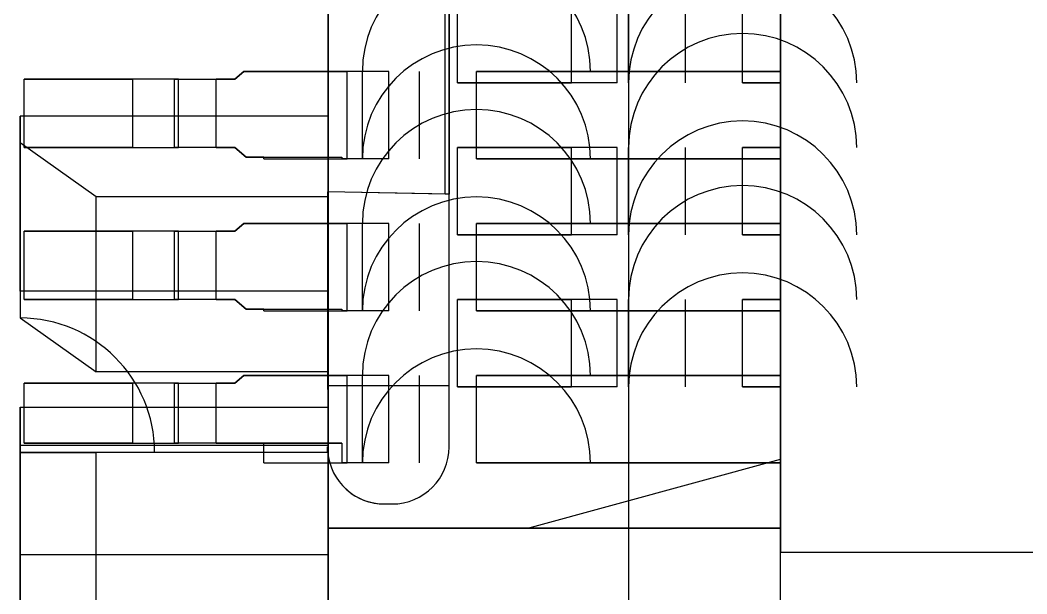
# Model space of a CAD drawing. Header units: millimetres. Extents: x -26.5 to 28.9, y -30 to 30.
# Drawn here: x 20 to 22.648, y -12.354 to -10.845 of the extents above; entities that cross this region are included whole.
import ezdxf

# ---------------------------------------------------------------- set-up
doc = ezdxf.new("R2010")
doc.units = ezdxf.units.MM
doc.layers.add('Feature', color=7, linetype='CONTINUOUS')

msp = doc.modelspace()

# ---------------------------------------------------------------- linework, layer by layer
at = {"layer": 'Feature'}
for p, q in [((21.6, -7.59, 4.5), (21.6, -12.59, 4.5)), ((21.6, -7.59, 4.5), (21.6, -12.59, 4.5)), ((21.6, -7.59, 4.57), (21.6, -12.59, 4.57)), ((21.6, -7.59, 4.57), (21.6, -12.59, 4.57)), ((22, -7.93449, 1.6), (22, -12.2455, 1.6)), ((22, -7.93449, 1.6), (22, -12.2455, 1.6)), ((20.81, -7.9989, 3.619), (20.81, -12.1811, 3.619)), ((20.81, -7.9989, 3.619), (20.81, -12.1811, 3.619)), ((22, -12.1811, 3.619), (22, -7.9989, 3.619)), ((22, -12.1811, 3.619), (22, -7.9989, 3.619)), ((20.81, -11.2961, 4.15), (20.81, -8.79653, 4.15)), ((20.81, -11.2961, 4.15), (20.81, -8.79653, 4.15)), ((21.1181, -11.3026, 4.15), (21.1181, -10.6378, 4.15)), ((21.1181, -11.3026, 4.15), (21.1181, -10.6378, 4.15)), ((21.1281, -11.9678, 4.5), (21.1281, -10.6378, 4.5)), ((21.1281, -10.6378, 4.16), (21.1281, -11.3028, 4.16)), ((21.1281, -11.9678, 4.5), (21.1281, -10.6378, 4.5)), ((21.1281, -10.6378, 4.16), (21.1281, -11.3028, 4.16)), ((21.15, -11.01, 1.625), (21.15, -10.78, 1.625)), ((21.15, -11.01, 1.75), (21.15, -10.78, 1.75)), ((21.15, -11.01, 1.625), (21.15, -10.78, 1.625)), ((21.15, -11.01, 1.75), (21.15, -10.78, 1.75)), ((21.45, -11.01, 1.75), (21.45, -10.78, 1.75)), ((21.45, -11.01, 1.75), (21.45, -10.78, 1.75)), ((21.5699, -11.01, 1.625), (21.5699, -10.78, 1.625)), ((21.5699, -11.01, 1.625), (21.5699, -10.78, 1.625)), ((21.6, -11.01, 2.6), (21.6, -10.78, 2.6)), ((21.6, -11.01, 1.9), (21.6, -10.78, 1.9)), ((21.6, -11.01, 2.6), (21.6, -10.78, 2.6)), ((21.6, -11.01, 1.9), (21.6, -10.78, 1.9)), ((21.75, -11.01, 1.9), (21.75, -10.78, 1.9)), ((21.75, -11.01, 2.6), (21.75, -10.78, 2.6)), ((21.75, -11.01, 1.9), (21.75, -10.78, 1.9)), ((21.75, -11.01, 2.6), (21.75, -10.78, 2.6)), ((21.9, -11.01, 2.75), (21.9, -10.78, 2.75)), ((21.9, -11.01, 2.75), (21.9, -10.78, 2.75)), ((21.9, -11.01, 2.9), (21.9, -10.78, 2.9)), ((21.9, -11.01, 2.9), (21.9, -10.78, 2.9)), ((21.9998, -11.01, 2.75), (21.9998, -10.78, 2.75)), ((21.9998, -11.01, 2.9), (21.9998, -10.78, 2.9)), ((21.9998, -11.01, 2.75), (21.9998, -10.78, 2.75)), ((21.9998, -11.01, 2.9), (21.9998, -10.78, 2.9)), ((20.5882, -10.98, 1.77328), (20.5646, -11, 1.74795)), ((20.5646, -11, 1.96789), (20.5882, -10.98, 1.99323)), ((20.5882, -10.98, 1.77328), (20.5646, -11, 1.74795)), ((20.5646, -11, 1.96789), (20.5882, -10.98, 1.99323)), ((20.9694, -10.98, 2.18205), (20.5882, -10.98, 1.77328)), ((20.5882, -10.98, 1.99323), (20.86, -10.98, 2.28462)), ((20.5882, -10.98, 1.99323), (20.5882, -10.98, 1.77328)), ((20.5882, -10.98, 1.99323), (20.86, -10.98, 2.28462)), ((20.9694, -10.98, 2.18205), (20.5882, -10.98, 1.77328)), ((20.5882, -10.98, 1.99323), (20.5882, -10.98, 1.77328)), ((20.86, -11.21, 2.28462), (20.86, -10.98, 2.28462)), ((20.86, -11.21, 2.28462), (20.86, -10.98, 2.28462)), ((20.9, -11.21, 3.05), (20.9, -10.98, 3.05)), ((20.9, -10.98, 2.38665), (20.9, -10.98, 3.05)), ((20.9, -11.21, 2.38665), (20.9, -10.98, 2.38665)), ((20.9, -11.21, 3.05), (20.9, -10.98, 3.05)), ((20.9, -11.21, 2.38665), (20.9, -10.98, 2.38665)), ((20.9, -10.98, 2.38665), (20.9, -10.98, 3.05)), ((20.9694, -11.21, 2.18205), (20.9694, -10.98, 2.18205)), ((20.9694, -11.21, 2.18205), (20.9694, -10.98, 2.18205)), ((21.05, -11.21, 2.38665), (21.05, -10.98, 2.38665)), ((21.05, -10.98, 3.05), (21.05, -10.98, 2.38665)), ((21.05, -11.21, 3.05), (21.05, -10.98, 3.05)), ((21.05, -11.21, 2.38665), (21.05, -10.98, 2.38665)), ((21.05, -11.21, 3.05), (21.05, -10.98, 3.05)), ((21.05, -10.98, 3.05), (21.05, -10.98, 2.38665)), ((21.2, -11.21, 3.2), (21.2, -10.98, 3.2)), ((21.9998, -10.98, 3.2), (21.2, -10.98, 3.2)), ((21.2, -11.21, 3.2), (21.2, -10.98, 3.2)), ((21.2, -10.98, 3.35), (21.9998, -10.98, 3.35)), ((21.2, -11.21, 3.35), (21.2, -10.98, 3.35)), ((21.2, -11.21, 3.35), (21.2, -10.98, 3.35)), ((21.2, -10.98, 3.35), (21.9998, -10.98, 3.35)), ((21.9998, -10.98, 3.2), (21.2, -10.98, 3.2)), ((21.9998, -11.21, 3.2), (21.9998, -10.98, 3.2)), ((21.9998, -10.98, 3.35), (21.9998, -10.98, 3.2)), ((21.9998, -11.21, 3.35), (21.9998, -10.98, 3.35)), ((21.9998, -11.21, 3.2), (21.9998, -10.98, 3.2)), ((21.9998, -11.21, 3.35), (21.9998, -10.98, 3.35)), ((21.9998, -10.98, 3.35), (21.9998, -10.98, 3.2)), ((20.0104, -11, 1.75), (20.2962, -11, 1.75)), ((20.0104, -11.18, 1.75), (20.0104, -11, 1.75)), ((20.0104, -11, 1.75), (20.0104, -11, 1.625)), ((20.0104, -11.18, 1.625), (20.0104, -11, 1.625)), ((20.0104, -11.18, 1.75), (20.0104, -11, 1.75)), ((20.4161, -11, 1.625), (20.0104, -11, 1.625)), ((20.0104, -11.18, 1.625), (20.0104, -11, 1.625)), ((20.4161, -11, 1.625), (20.0104, -11, 1.625)), ((20.0104, -11, 1.75), (20.0104, -11, 1.625)), ((20.0104, -11, 1.75), (20.2962, -11, 1.75)), ((20.2962, -11.18, 1.75), (20.2962, -11, 1.75)), ((20.2962, -11.18, 1.75), (20.2962, -11, 1.75)), ((20.4059, -11.18, 1.7977), (20.4059, -11, 1.7977)), ((20.4059, -11, 1.7977), (20.5646, -11, 1.96789)), ((20.4059, -11.18, 1.7977), (20.4059, -11, 1.7977)), ((20.4059, -11, 1.7977), (20.5646, -11, 1.96789)), ((20.4161, -11.18, 1.625), (20.4161, -11, 1.625)), ((20.4161, -11.18, 1.625), (20.4161, -11, 1.625)), ((20.5156, -11.18, 1.6954), (20.5156, -11, 1.6954)), ((20.5156, -11.18, 1.6954), (20.5156, -11, 1.6954)), ((20.5646, -11, 1.74795), (20.5156, -11, 1.6954)), ((20.5646, -11, 1.74795), (20.5156, -11, 1.6954)), ((20.5646, -11, 1.96789), (20.5646, -11, 1.74795)), ((20.5646, -11, 1.96789), (20.5646, -11, 1.74795)), ((21.15, -11.01, 1.625), (21.15, -11.01, 1.75)), ((21.5699, -11.01, 1.625), (21.15, -11.01, 1.625)), ((21.15, -11.01, 1.75), (21.45, -11.01, 1.75)), ((21.15, -11.01, 1.625), (21.15, -11.01, 1.75)), ((21.5699, -11.01, 1.625), (21.15, -11.01, 1.625)), ((21.15, -11.01, 1.75), (21.45, -11.01, 1.75)), ((21.6, -11.01, 1.9), (21.6, -11.01, 2.6)), ((21.6, -11.01, 1.9), (21.6, -11.01, 2.6)), ((21.75, -11.01, 2.6), (21.75, -11.01, 1.9)), ((21.75, -11.01, 2.6), (21.75, -11.01, 1.9)), ((21.9998, -11.01, 2.75), (21.9, -11.01, 2.75)), ((21.9, -11.01, 2.9), (21.9998, -11.01, 2.9)), ((21.9998, -11.01, 2.75), (21.9, -11.01, 2.75)), ((21.9, -11.01, 2.9), (21.9998, -11.01, 2.9)), ((21.9998, -11.01, 2.9), (21.9998, -11.01, 2.75)), ((21.9998, -11.01, 2.9), (21.9998, -11.01, 2.75)), ((20, -11.0973, 3.86385), (20, -11.168, 3.79314)), ((20.81, -11.0973, 3.86385), (20, -11.0973, 3.86385)), ((20.81, -11.0973, 3.86385), (20, -11.0973, 3.86385)), ((20, -11.5577, 4.32426), (20, -11.0973, 3.86385)), ((20, -11.5577, 4.32426), (20, -11.0973, 3.86385)), ((20, -11.0973, 3.86385), (20, -11.168, 3.79314)), ((20, -11.5577, 4.32426), (20, -11.0973, 3.86385)), ((20, -11.0973, 3.86385), (20, -11.168, 3.79314)), ((20, -11.0973, 3.86385), (20, -11.168, 3.79314)), ((20.81, -11.0973, 3.86385), (20, -11.0973, 3.86385)), ((20.81, -11.0973, 3.86385), (20, -11.0973, 3.86385)), ((20, -11.5577, 4.32426), (20, -11.0973, 3.86385)), ((20.81, -11.0973, 3.86385), (20.81, -11.2961, 4.06266)), ((20.81, -11.3095, 3.65172), (20.81, -11.0973, 3.86385)), ((20.81, -11.3095, 3.65172), (20.81, -11.0973, 3.86385)), ((20.81, -11.0973, 3.86385), (20.81, -11.2961, 4.06266)), ((20.81, -11.3095, 3.65172), (20.81, -11.0973, 3.86385)), ((20.81, -11.0973, 3.86385), (20.81, -11.2961, 4.06266)), ((20.81, -11.3095, 3.65172), (20.81, -11.0973, 3.86385)), ((20.81, -11.0973, 3.86385), (20.81, -11.2961, 4.06266)), ((20.2, -11.3095, 3.65172), (20, -11.168, 3.79314)), ((20, -11.168, 3.79314), (20, -11.6284, 4.25355)), ((20.2, -11.3095, 3.65172), (20, -11.168, 3.79314)), ((20, -11.168, 3.79314), (20, -11.6284, 4.25355)), ((20, -11.168, 3.79314), (20, -11.6284, 4.25355)), ((20.2, -11.3095, 3.65172), (20, -11.168, 3.79314)), ((20.2, -11.3095, 3.65172), (20, -11.168, 3.79314)), ((20, -11.168, 3.79314), (20, -11.6284, 4.25355)), ((20.2962, -11.18, 1.75), (20.0104, -11.18, 1.75)), ((20.0104, -11.18, 1.75), (20.0104, -11.18, 1.625)), ((20.0104, -11.18, 1.625), (20.4161, -11.18, 1.625)), ((20.0104, -11.18, 1.625), (20.4161, -11.18, 1.625)), ((20.2962, -11.18, 1.75), (20.0104, -11.18, 1.75)), ((20.0104, -11.18, 1.75), (20.0104, -11.18, 1.625)), ((20.5646, -11.18, 1.96789), (20.4059, -11.18, 1.7977)), ((20.5646, -11.18, 1.96789), (20.4059, -11.18, 1.7977)), ((20.5156, -11.18, 1.6954), (20.5646, -11.18, 1.74795)), ((20.5156, -11.18, 1.6954), (20.5646, -11.18, 1.74795)), ((20.5646, -11.18, 1.74795), (20.5941, -11.205, 1.77962)), ((20.5941, -11.205, 1.99956), (20.5646, -11.18, 1.96789)), ((20.5646, -11.18, 1.74795), (20.5941, -11.205, 1.77962)), ((20.5941, -11.205, 1.99956), (20.5646, -11.18, 1.96789)), ((20.5646, -11.18, 1.96789), (20.5646, -11.18, 1.74795)), ((20.5646, -11.18, 1.96789), (20.5646, -11.18, 1.74795)), ((21.15, -11.18, 1.625), (21.15, -11.18, 1.75)), ((21.15, -11.41, 1.625), (21.15, -11.18, 1.625)), ((21.15, -11.41, 1.75), (21.15, -11.18, 1.75)), ((21.5699, -11.18, 1.625), (21.15, -11.18, 1.625)), ((21.15, -11.41, 1.625), (21.15, -11.18, 1.625)), ((21.15, -11.18, 1.75), (21.45, -11.18, 1.75)), ((21.15, -11.41, 1.75), (21.15, -11.18, 1.75)), ((21.15, -11.18, 1.625), (21.15, -11.18, 1.75)), ((21.15, -11.18, 1.75), (21.45, -11.18, 1.75)), ((21.5699, -11.18, 1.625), (21.15, -11.18, 1.625)), ((21.45, -11.41, 1.75), (21.45, -11.18, 1.75)), ((21.45, -11.41, 1.75), (21.45, -11.18, 1.75)), ((21.5699, -11.41, 1.625), (21.5699, -11.18, 1.625)), ((21.5699, -11.41, 1.625), (21.5699, -11.18, 1.625)), ((21.6, -11.41, 2.6), (21.6, -11.18, 2.6)), ((21.6, -11.18, 1.9), (21.6, -11.18, 2.6)), ((21.6, -11.41, 1.9), (21.6, -11.18, 1.9)), ((21.6, -11.41, 2.6), (21.6, -11.18, 2.6)), ((21.6, -11.41, 1.9), (21.6, -11.18, 1.9)), ((21.6, -11.18, 1.9), (21.6, -11.18, 2.6)), ((21.75, -11.41, 1.9), (21.75, -11.18, 1.9)), ((21.75, -11.18, 2.6), (21.75, -11.18, 1.9)), ((21.75, -11.41, 2.6), (21.75, -11.18, 2.6)), ((21.75, -11.41, 1.9), (21.75, -11.18, 1.9)), ((21.75, -11.41, 2.6), (21.75, -11.18, 2.6)), ((21.75, -11.18, 2.6), (21.75, -11.18, 1.9)), ((21.9, -11.41, 2.75), (21.9, -11.18, 2.75)), ((21.9998, -11.18, 2.75), (21.9, -11.18, 2.75)), ((21.9, -11.41, 2.75), (21.9, -11.18, 2.75)), ((21.9, -11.18, 2.9), (21.9998, -11.18, 2.9)), ((21.9, -11.41, 2.9), (21.9, -11.18, 2.9)), ((21.9, -11.41, 2.9), (21.9, -11.18, 2.9)), ((21.9, -11.18, 2.9), (21.9998, -11.18, 2.9)), ((21.9998, -11.18, 2.75), (21.9, -11.18, 2.75)), ((21.9998, -11.41, 2.75), (21.9998, -11.18, 2.75)), ((21.9998, -11.18, 2.9), (21.9998, -11.18, 2.75)), ((21.9998, -11.41, 2.9), (21.9998, -11.18, 2.9)), ((21.9998, -11.41, 2.75), (21.9998, -11.18, 2.75)), ((21.9998, -11.41, 2.9), (21.9998, -11.18, 2.9)), ((21.9998, -11.18, 2.9), (21.9998, -11.18, 2.75)), ((20.5941, -11.205, 1.77962), (20.8463, -11.205, 2.05)), ((20.6412, -11.205, 2.05), (20.5941, -11.205, 1.99956)), ((20.5941, -11.205, 1.99956), (20.5941, -11.205, 1.77962)), ((20.5941, -11.205, 1.77962), (20.8463, -11.205, 2.05)), ((20.6412, -11.205, 2.05), (20.5941, -11.205, 1.99956)), ((20.5941, -11.205, 1.99956), (20.5941, -11.205, 1.77962)), ((20.6412, -11.21, 2.05), (20.6412, -11.205, 2.05)), ((20.6412, -11.21, 2.05), (20.6412, -11.205, 2.05)), ((20.6412, -11.205, 2.05), (20.8463, -11.205, 2.05)), ((20.6412, -11.205, 2.05), (20.8463, -11.205, 2.05)), ((20.6412, -11.21, 2.05), (20.86, -11.21, 2.28462)), ((20.6412, -11.21, 2.05), (20.86, -11.21, 2.28462)), ((20.6412, -11.21, 2.05), (20.8463, -11.21, 2.05)), ((20.6412, -11.21, 2.05), (20.8463, -11.21, 2.05)), ((20.8463, -11.205, 2.05), (20.8463, -11.21, 2.05)), ((20.8463, -11.205, 2.05), (20.8463, -11.21, 2.05)), ((20.9694, -11.21, 2.18205), (20.8463, -11.21, 2.05)), ((20.9694, -11.21, 2.18205), (20.8463, -11.21, 2.05)), ((20.9, -11.21, 2.38665), (20.9, -11.21, 3.05)), ((20.9, -11.21, 2.38665), (20.9, -11.21, 3.05)), ((21.05, -11.21, 3.05), (21.05, -11.21, 2.38665)), ((21.05, -11.21, 3.05), (21.05, -11.21, 2.38665)), ((21.9998, -11.21, 3.2), (21.2, -11.21, 3.2)), ((21.2, -11.21, 3.35), (21.9998, -11.21, 3.35)), ((21.9998, -11.21, 3.2), (21.2, -11.21, 3.2)), ((21.2, -11.21, 3.35), (21.9998, -11.21, 3.35)), ((21.9998, -11.21, 3.35), (21.9998, -11.21, 3.2)), ((21.9998, -11.21, 3.35), (21.9998, -11.21, 3.2)), ((20.81, -11.2961, 4.06266), (20.8081, -11.2961, 4.06262)), ((20.8081, -11.2961, 4.06262), (20.8085, -11.3835, 4.15)), ((20.8081, -11.2961, 4.06262), (20.8085, -11.3835, 4.15)), ((20.8081, -11.2961, 4.05), (20.8096, -11.7077, 4.05)), ((20.8081, -11.2961, 4.05), (20.8081, -11.2961, 4.06262)), ((20.81, -11.2961, 4.06266), (20.8081, -11.2961, 4.06262)), ((20.8081, -11.2961, 4.05), (20.8081, -11.2961, 4.06262)), ((20.81, -11.2961, 4.05), (20.8081, -11.2961, 4.05)), ((20.81, -11.2961, 4.05), (20.8081, -11.2961, 4.05)), ((20.8081, -11.2961, 4.05), (20.8096, -11.7077, 4.05)), ((20.8081, -11.2961, 4.06262), (20.8085, -11.3835, 4.15)), ((20.81, -11.2961, 4.06266), (20.8081, -11.2961, 4.06262)), ((20.8081, -11.2961, 4.05), (20.8096, -11.7077, 4.05)), ((20.8081, -11.2961, 4.05), (20.8081, -11.2961, 4.06262)), ((20.8081, -11.2961, 4.06262), (20.8085, -11.3835, 4.15)), ((20.81, -11.2961, 4.06266), (20.8081, -11.2961, 4.06262)), ((20.8081, -11.2961, 4.05), (20.8081, -11.2961, 4.06262)), ((21.1281, -11.3028, 4.05), (20.8081, -11.2961, 4.05)), ((21.1281, -11.3028, 4.05), (20.8081, -11.2961, 4.05)), ((20.8081, -11.2961, 4.05), (20.8096, -11.7077, 4.05)), ((20.81, -11.2961, 4.06266), (20.81, -11.2961, 4.05)), ((20.81, -11.2961, 4.05), (20.81, -11.7077, 4.05)), ((20.81, -11.2961, 4.06266), (20.81, -11.2961, 4.05)), ((20.81, -11.2961, 4.05), (20.81, -11.7077, 4.05)), ((21.1181, -11.3026, 4.15), (20.81, -11.2961, 4.15)), ((20.81, -11.2961, 4.15), (20.81, -11.2961, 4.06266)), ((20.81, -11.2961, 4.15), (20.81, -11.2961, 4.06266)), ((21.1181, -11.3026, 4.15), (20.81, -11.2961, 4.15)), ((21.1281, -11.3028, 4.05), (21.1281, -11.3028, 4.16)), ((21.1281, -11.8064, 4.05), (21.1281, -11.3028, 4.05)), ((21.1281, -11.3028, 4.05), (21.1281, -11.3028, 4.16)), ((21.1281, -11.8064, 4.05), (21.1281, -11.3028, 4.05)), ((20.81, -11.3095, 3.65172), (20.2, -11.3095, 3.65172)), ((20.2, -11.7699, 4.11213), (20.2, -11.3095, 3.65172)), ((20.81, -11.3095, 3.65172), (20.2, -11.3095, 3.65172)), ((20.2, -11.7699, 4.11213), (20.2, -11.3095, 3.65172)), ((20.2, -11.7699, 4.11213), (20.2, -11.3095, 3.65172)), ((20.81, -11.3095, 3.65172), (20.2, -11.3095, 3.65172)), ((20.81, -11.3095, 3.65172), (20.2, -11.3095, 3.65172)), ((20.2, -11.7699, 4.11213), (20.2, -11.3095, 3.65172)), ((20.81, -11.7077, 4.05), (20.81, -11.3095, 3.65172)), ((20.81, -11.7077, 4.05), (20.81, -11.3095, 3.65172)), ((20.81, -11.7077, 4.05), (20.81, -11.3095, 3.65172)), ((20.81, -11.7077, 4.05), (20.81, -11.3095, 3.65172)), ((20.5882, -11.38, 1.77328), (20.5646, -11.4, 1.74795)), ((20.5646, -11.4, 1.96789), (20.5882, -11.38, 1.99323)), ((20.5882, -11.38, 1.77328), (20.5646, -11.4, 1.74795)), ((20.5646, -11.4, 1.96789), (20.5882, -11.38, 1.99323)), ((20.9694, -11.38, 2.18205), (20.5882, -11.38, 1.77328)), ((20.5882, -11.38, 1.99323), (20.86, -11.38, 2.28462)), ((20.5882, -11.38, 1.99323), (20.5882, -11.38, 1.77328)), ((20.5882, -11.38, 1.99323), (20.86, -11.38, 2.28462)), ((20.9694, -11.38, 2.18205), (20.5882, -11.38, 1.77328)), ((20.5882, -11.38, 1.99323), (20.5882, -11.38, 1.77328)), ((20.8081, -11.3835, 4.15), (20.8085, -11.3835, 4.15)), ((20.8081, -11.3835, 4.15), (20.8081, -11.8162, 4.15)), ((20.8081, -11.3835, 4.15), (20.8081, -11.5577, 4.32426)), ((20.8081, -11.3835, 4.15), (20.8085, -11.3835, 4.15)), ((20.8081, -11.3835, 4.15), (20.8081, -11.8162, 4.15)), ((20.8081, -11.3835, 4.15), (20.8081, -11.5577, 4.32426)), ((20.81, -11.3835, 4.15), (20.8085, -11.3835, 4.15)), ((20.8085, -11.3835, 4.15), (20.81, -11.8064, 4.15)), ((20.8085, -11.3835, 4.15), (20.81, -11.8064, 4.15)), ((20.81, -11.3835, 4.15), (20.8085, -11.3835, 4.15)), ((20.8085, -11.3835, 4.15), (20.81, -11.8064, 4.15)), ((20.8085, -11.3835, 4.15), (20.81, -11.8064, 4.15)), ((20.81, -11.3835, 4.15), (20.81, -11.5577, 4.32426)), ((20.81, -11.3835, 4.15), (20.81, -11.8064, 4.15)), ((20.81, -11.3835, 4.15), (20.81, -11.5577, 4.32426)), ((20.81, -11.3835, 4.15), (20.81, -11.8064, 4.15)), ((20.86, -11.61, 2.28462), (20.86, -11.38, 2.28462)), ((20.86, -11.61, 2.28462), (20.86, -11.38, 2.28462)), ((20.9, -11.61, 3.05), (20.9, -11.38, 3.05)), ((20.9, -11.38, 2.38665), (20.9, -11.38, 3.05)), ((20.9, -11.61, 2.38665), (20.9, -11.38, 2.38665)), ((20.9, -11.61, 3.05), (20.9, -11.38, 3.05)), ((20.9, -11.61, 2.38665), (20.9, -11.38, 2.38665)), ((20.9, -11.38, 2.38665), (20.9, -11.38, 3.05)), ((20.9694, -11.61, 2.18205), (20.9694, -11.38, 2.18205)), ((20.9694, -11.61, 2.18205), (20.9694, -11.38, 2.18205)), ((21.05, -11.61, 2.38665), (21.05, -11.38, 2.38665)), ((21.05, -11.38, 3.05), (21.05, -11.38, 2.38665)), ((21.05, -11.61, 3.05), (21.05, -11.38, 3.05)), ((21.05, -11.61, 2.38665), (21.05, -11.38, 2.38665)), ((21.05, -11.61, 3.05), (21.05, -11.38, 3.05)), ((21.05, -11.38, 3.05), (21.05, -11.38, 2.38665)), ((21.2, -11.61, 3.2), (21.2, -11.38, 3.2)), ((21.9998, -11.38, 3.2), (21.2, -11.38, 3.2)), ((21.2, -11.61, 3.2), (21.2, -11.38, 3.2)), ((21.2, -11.38, 3.35), (21.9998, -11.38, 3.35)), ((21.2, -11.61, 3.35), (21.2, -11.38, 3.35)), ((21.2, -11.61, 3.35), (21.2, -11.38, 3.35)), ((21.2, -11.38, 3.35), (21.9998, -11.38, 3.35)), ((21.9998, -11.38, 3.2), (21.2, -11.38, 3.2)), ((21.9998, -11.61, 3.2), (21.9998, -11.38, 3.2)), ((21.9998, -11.38, 3.35), (21.9998, -11.38, 3.2)), ((21.9998, -11.61, 3.35), (21.9998, -11.38, 3.35)), ((21.9998, -11.61, 3.2), (21.9998, -11.38, 3.2)), ((21.9998, -11.61, 3.35), (21.9998, -11.38, 3.35)), ((21.9998, -11.38, 3.35), (21.9998, -11.38, 3.2)), ((20.0104, -11.4, 1.75), (20.2962, -11.4, 1.75)), ((20.0104, -11.58, 1.75), (20.0104, -11.4, 1.75)), ((20.0104, -11.4, 1.75), (20.0104, -11.4, 1.625)), ((20.0104, -11.58, 1.625), (20.0104, -11.4, 1.625)), ((20.0104, -11.58, 1.75), (20.0104, -11.4, 1.75)), ((20.4161, -11.4, 1.625), (20.0104, -11.4, 1.625)), ((20.0104, -11.58, 1.625), (20.0104, -11.4, 1.625)), ((20.4161, -11.4, 1.625), (20.0104, -11.4, 1.625)), ((20.0104, -11.4, 1.75), (20.0104, -11.4, 1.625)), ((20.0104, -11.4, 1.75), (20.2962, -11.4, 1.75)), ((20.2962, -11.58, 1.75), (20.2962, -11.4, 1.75)), ((20.2962, -11.58, 1.75), (20.2962, -11.4, 1.75)), ((20.4059, -11.58, 1.7977), (20.4059, -11.4, 1.7977)), ((20.4059, -11.4, 1.7977), (20.5646, -11.4, 1.96789)), ((20.4059, -11.58, 1.7977), (20.4059, -11.4, 1.7977)), ((20.4059, -11.4, 1.7977), (20.5646, -11.4, 1.96789)), ((20.4161, -11.58, 1.625), (20.4161, -11.4, 1.625)), ((20.4161, -11.58, 1.625), (20.4161, -11.4, 1.625)), ((20.5156, -11.58, 1.6954), (20.5156, -11.4, 1.6954)), ((20.5156, -11.58, 1.6954), (20.5156, -11.4, 1.6954)), ((20.5646, -11.4, 1.74795), (20.5156, -11.4, 1.6954)), ((20.5646, -11.4, 1.74795), (20.5156, -11.4, 1.6954)), ((20.5646, -11.4, 1.96789), (20.5646, -11.4, 1.74795)), ((20.5646, -11.4, 1.96789), (20.5646, -11.4, 1.74795)), ((21.15, -11.41, 1.625), (21.15, -11.41, 1.75)), ((21.5699, -11.41, 1.625), (21.15, -11.41, 1.625)), ((21.15, -11.41, 1.75), (21.45, -11.41, 1.75)), ((21.15, -11.41, 1.625), (21.15, -11.41, 1.75)), ((21.5699, -11.41, 1.625), (21.15, -11.41, 1.625)), ((21.15, -11.41, 1.75), (21.45, -11.41, 1.75)), ((21.6, -11.41, 1.9), (21.6, -11.41, 2.6)), ((21.6, -11.41, 1.9), (21.6, -11.41, 2.6)), ((21.75, -11.41, 2.6), (21.75, -11.41, 1.9)), ((21.75, -11.41, 2.6), (21.75, -11.41, 1.9)), ((21.9998, -11.41, 2.75), (21.9, -11.41, 2.75)), ((21.9, -11.41, 2.9), (21.9998, -11.41, 2.9)), ((21.9998, -11.41, 2.75), (21.9, -11.41, 2.75)), ((21.9, -11.41, 2.9), (21.9998, -11.41, 2.9)), ((21.9998, -11.41, 2.9), (21.9998, -11.41, 2.75)), ((21.9998, -11.41, 2.9), (21.9998, -11.41, 2.75)), ((20.81, -11.5577, 4.32426), (20, -11.5577, 4.32426)), ((20.81, -11.5577, 4.32426), (20, -11.5577, 4.32426)), ((20.8081, -11.5577, 4.32426), (20, -11.5577, 4.32426)), ((20.8081, -11.5577, 4.32426), (20, -11.5577, 4.32426)), ((20.2962, -11.58, 1.75), (20.0104, -11.58, 1.75)), ((20.0104, -11.58, 1.75), (20.0104, -11.58, 1.625)), ((20.0104, -11.58, 1.625), (20.4161, -11.58, 1.625)), ((20.0104, -11.58, 1.625), (20.4161, -11.58, 1.625)), ((20.2962, -11.58, 1.75), (20.0104, -11.58, 1.75)), ((20.0104, -11.58, 1.75), (20.0104, -11.58, 1.625)), ((20.5646, -11.58, 1.96789), (20.4059, -11.58, 1.7977)), ((20.5646, -11.58, 1.96789), (20.4059, -11.58, 1.7977)), ((20.5156, -11.58, 1.6954), (20.5646, -11.58, 1.74795)), ((20.5156, -11.58, 1.6954), (20.5646, -11.58, 1.74795)), ((20.5646, -11.58, 1.74795), (20.5941, -11.605, 1.77962)), ((20.5941, -11.605, 1.99956), (20.5646, -11.58, 1.96789)), ((20.5646, -11.58, 1.74795), (20.5941, -11.605, 1.77962)), ((20.5941, -11.605, 1.99956), (20.5646, -11.58, 1.96789)), ((20.5646, -11.58, 1.96789), (20.5646, -11.58, 1.74795)), ((20.5646, -11.58, 1.96789), (20.5646, -11.58, 1.74795)), ((21.15, -11.58, 1.625), (21.15, -11.58, 1.75)), ((21.15, -11.81, 1.625), (21.15, -11.58, 1.625)), ((21.15, -11.81, 1.75), (21.15, -11.58, 1.75)), ((21.5699, -11.58, 1.625), (21.15, -11.58, 1.625)), ((21.15, -11.81, 1.625), (21.15, -11.58, 1.625)), ((21.15, -11.58, 1.75), (21.45, -11.58, 1.75)), ((21.15, -11.81, 1.75), (21.15, -11.58, 1.75)), ((21.15, -11.58, 1.625), (21.15, -11.58, 1.75)), ((21.15, -11.58, 1.75), (21.45, -11.58, 1.75)), ((21.5699, -11.58, 1.625), (21.15, -11.58, 1.625)), ((21.45, -11.81, 1.75), (21.45, -11.58, 1.75)), ((21.45, -11.81, 1.75), (21.45, -11.58, 1.75)), ((21.5699, -11.81, 1.625), (21.5699, -11.58, 1.625)), ((21.5699, -11.81, 1.625), (21.5699, -11.58, 1.625)), ((21.6, -11.81, 2.6), (21.6, -11.58, 2.6)), ((21.6, -11.58, 1.9), (21.6, -11.58, 2.6)), ((21.6, -11.81, 1.9), (21.6, -11.58, 1.9)), ((21.6, -11.81, 2.6), (21.6, -11.58, 2.6)), ((21.6, -11.81, 1.9), (21.6, -11.58, 1.9)), ((21.6, -11.58, 1.9), (21.6, -11.58, 2.6)), ((21.75, -11.81, 1.9), (21.75, -11.58, 1.9)), ((21.75, -11.58, 2.6), (21.75, -11.58, 1.9)), ((21.75, -11.81, 2.6), (21.75, -11.58, 2.6)), ((21.75, -11.81, 1.9), (21.75, -11.58, 1.9)), ((21.75, -11.81, 2.6), (21.75, -11.58, 2.6)), ((21.75, -11.58, 2.6), (21.75, -11.58, 1.9)), ((21.9, -11.81, 2.75), (21.9, -11.58, 2.75)), ((21.9998, -11.58, 2.75), (21.9, -11.58, 2.75)), ((21.9, -11.81, 2.75), (21.9, -11.58, 2.75)), ((21.9, -11.58, 2.9), (21.9998, -11.58, 2.9)), ((21.9, -11.81, 2.9), (21.9, -11.58, 2.9)), ((21.9, -11.81, 2.9), (21.9, -11.58, 2.9)), ((21.9, -11.58, 2.9), (21.9998, -11.58, 2.9)), ((21.9998, -11.58, 2.75), (21.9, -11.58, 2.75)), ((21.9998, -11.81, 2.75), (21.9998, -11.58, 2.75)), ((21.9998, -11.58, 2.9), (21.9998, -11.58, 2.75)), ((21.9998, -11.81, 2.9), (21.9998, -11.58, 2.9)), ((21.9998, -11.81, 2.75), (21.9998, -11.58, 2.75)), ((21.9998, -11.81, 2.9), (21.9998, -11.58, 2.9)), ((21.9998, -11.58, 2.9), (21.9998, -11.58, 2.75)), ((20.5941, -11.605, 1.77962), (20.8463, -11.605, 2.05)), ((20.6412, -11.605, 2.05), (20.5941, -11.605, 1.99956)), ((20.5941, -11.605, 1.99956), (20.5941, -11.605, 1.77962)), ((20.5941, -11.605, 1.77962), (20.8463, -11.605, 2.05)), ((20.6412, -11.605, 2.05), (20.5941, -11.605, 1.99956)), ((20.5941, -11.605, 1.99956), (20.5941, -11.605, 1.77962)), ((20.6412, -11.61, 2.05), (20.6412, -11.605, 2.05)), ((20.6412, -11.61, 2.05), (20.6412, -11.605, 2.05)), ((20.6412, -11.605, 2.05), (20.8463, -11.605, 2.05)), ((20.6412, -11.605, 2.05), (20.8463, -11.605, 2.05)), ((20.6412, -11.61, 2.05), (20.86, -11.61, 2.28462)), ((20.6412, -11.61, 2.05), (20.86, -11.61, 2.28462)), ((20.6412, -11.61, 2.05), (20.8463, -11.61, 2.05)), ((20.6412, -11.61, 2.05), (20.8463, -11.61, 2.05)), ((20.8463, -11.605, 2.05), (20.8463, -11.61, 2.05)), ((20.8463, -11.605, 2.05), (20.8463, -11.61, 2.05)), ((20.9694, -11.61, 2.18205), (20.8463, -11.61, 2.05)), ((20.9694, -11.61, 2.18205), (20.8463, -11.61, 2.05)), ((20.9, -11.61, 2.38665), (20.9, -11.61, 3.05)), ((20.9, -11.61, 2.38665), (20.9, -11.61, 3.05)), ((21.05, -11.61, 3.05), (21.05, -11.61, 2.38665)), ((21.05, -11.61, 3.05), (21.05, -11.61, 2.38665)), ((21.9998, -11.61, 3.2), (21.2, -11.61, 3.2)), ((21.2, -11.61, 3.35), (21.9998, -11.61, 3.35)), ((21.9998, -11.61, 3.2), (21.2, -11.61, 3.2)), ((21.2, -11.61, 3.35), (21.9998, -11.61, 3.35)), ((21.9998, -11.61, 3.35), (21.9998, -11.61, 3.2)), ((21.9998, -11.61, 3.35), (21.9998, -11.61, 3.2)), ((20, -11.6284, 4.25355), (20.2, -11.7699, 4.11213)), ((20, -11.6284, 4.25355), (20.2, -11.7699, 4.11213)), ((20, -11.6284, 4.25355), (20.2, -11.7699, 4.11213)), ((20, -11.6284, 4.25355), (20.2, -11.7699, 4.11213)), ((20.8096, -11.7077, 4.05), (20.81, -11.7077, 4.05)), ((20.8099, -11.7699, 4.11213), (20.8096, -11.7077, 4.05)), ((20.8099, -11.7699, 4.11213), (20.8096, -11.7077, 4.05)), ((20.8096, -11.7077, 4.05), (20.81, -11.7077, 4.05)), ((20.8096, -11.7077, 4.05), (20.81, -11.7077, 4.05)), ((20.8099, -11.7699, 4.11213), (20.8096, -11.7077, 4.05)), ((20.8099, -11.7699, 4.11213), (20.8096, -11.7077, 4.05)), ((20.8096, -11.7077, 4.05), (20.81, -11.7077, 4.05)), ((20.81, -11.7077, 4.05), (20.81, -11.8064, 4.05)), ((20.81, -11.7077, 4.05), (20.81, -11.8064, 4.05)), ((20.8099, -11.7699, 4.11213), (20.2, -11.7699, 4.11213)), ((20.8099, -11.7699, 4.11213), (20.2, -11.7699, 4.11213)), ((20.8099, -11.7699, 4.11213), (20.2, -11.7699, 4.11213)), ((20.8099, -11.7699, 4.11213), (20.2, -11.7699, 4.11213)), ((20.5882, -11.78, 1.77328), (20.5646, -11.8, 1.74795)), ((20.5646, -11.8, 1.96789), (20.5882, -11.78, 1.99323)), ((20.5882, -11.78, 1.77328), (20.5646, -11.8, 1.74795)), ((20.5646, -11.8, 1.96789), (20.5882, -11.78, 1.99323)), ((20.9694, -11.78, 2.18205), (20.5882, -11.78, 1.77328)), ((20.5882, -11.78, 1.99323), (20.86, -11.78, 2.28462)), ((20.5882, -11.78, 1.99323), (20.5882, -11.78, 1.77328)), ((20.5882, -11.78, 1.99323), (20.86, -11.78, 2.28462)), ((20.9694, -11.78, 2.18205), (20.5882, -11.78, 1.77328)), ((20.5882, -11.78, 1.99323), (20.5882, -11.78, 1.77328)), ((20.86, -12.01, 2.28462), (20.86, -11.78, 2.28462)), ((20.86, -12.01, 2.28462), (20.86, -11.78, 2.28462)), ((20.9, -12.01, 3.05), (20.9, -11.78, 3.05)), ((20.9, -11.78, 2.38665), (20.9, -11.78, 3.05)), ((20.9, -12.01, 2.38665), (20.9, -11.78, 2.38665)), ((20.9, -12.01, 3.05), (20.9, -11.78, 3.05)), ((20.9, -12.01, 2.38665), (20.9, -11.78, 2.38665)), ((20.9, -11.78, 2.38665), (20.9, -11.78, 3.05)), ((20.9694, -12.01, 2.18205), (20.9694, -11.78, 2.18205)), ((20.9694, -12.01, 2.18205), (20.9694, -11.78, 2.18205)), ((21.05, -12.01, 2.38665), (21.05, -11.78, 2.38665)), ((21.05, -11.78, 3.05), (21.05, -11.78, 2.38665)), ((21.05, -12.01, 3.05), (21.05, -11.78, 3.05)), ((21.05, -12.01, 2.38665), (21.05, -11.78, 2.38665)), ((21.05, -12.01, 3.05), (21.05, -11.78, 3.05)), ((21.05, -11.78, 3.05), (21.05, -11.78, 2.38665)), ((21.2, -12.01, 3.2), (21.2, -11.78, 3.2)), ((21.9998, -11.78, 3.2), (21.2, -11.78, 3.2)), ((21.2, -12.01, 3.2), (21.2, -11.78, 3.2)), ((21.2, -11.78, 3.35), (21.9998, -11.78, 3.35)), ((21.2, -12.01, 3.35), (21.2, -11.78, 3.35)), ((21.2, -12.01, 3.35), (21.2, -11.78, 3.35)), ((21.2, -11.78, 3.35), (21.9998, -11.78, 3.35)), ((21.9998, -11.78, 3.2), (21.2, -11.78, 3.2)), ((21.9998, -12.01, 3.2), (21.9998, -11.78, 3.2)), ((21.9998, -11.78, 3.35), (21.9998, -11.78, 3.2)), ((21.9998, -12.01, 3.35), (21.9998, -11.78, 3.35)), ((21.9998, -12.01, 3.2), (21.9998, -11.78, 3.2)), ((21.9998, -12.01, 3.35), (21.9998, -11.78, 3.35)), ((21.9998, -11.78, 3.35), (21.9998, -11.78, 3.2)), ((20.0104, -11.8, 1.75), (20.2962, -11.8, 1.75)), ((20.0104, -11.9579, 1.75), (20.0104, -11.8, 1.75)), ((20.0104, -11.9579, 1.75), (20.0104, -11.8, 1.75)), ((20.0104, -11.8, 1.75), (20.0104, -11.8, 1.625)), ((20.0104, -11.9579, 1.625), (20.0104, -11.8, 1.625)), ((20.0104, -11.9579, 1.625), (20.0104, -11.8, 1.625)), ((20.4161, -11.8, 1.625), (20.0104, -11.8, 1.625)), ((20.4161, -11.8, 1.625), (20.0104, -11.8, 1.625)), ((20.0104, -11.8, 1.75), (20.0104, -11.8, 1.625)), ((20.0104, -11.8, 1.75), (20.2962, -11.8, 1.75)), ((20.2962, -11.9579, 1.75), (20.2962, -11.8, 1.75)), ((20.2962, -11.9579, 1.75), (20.2962, -11.8, 1.75)), ((20.4059, -11.8, 1.7977), (20.5646, -11.8, 1.96789)), ((20.4059, -11.9579, 1.7977), (20.4059, -11.8, 1.7977)), ((20.4059, -11.9579, 1.7977), (20.4059, -11.8, 1.7977)), ((20.4059, -11.8, 1.7977), (20.5646, -11.8, 1.96789)), ((20.4161, -11.9579, 1.625), (20.4161, -11.8, 1.625)), ((20.4161, -11.9579, 1.625), (20.4161, -11.8, 1.625)), ((20.5156, -11.9579, 1.6954), (20.5156, -11.8, 1.6954)), ((20.5646, -11.8, 1.74795), (20.5156, -11.8, 1.6954)), ((20.5156, -11.9579, 1.6954), (20.5156, -11.8, 1.6954)), ((20.5646, -11.8, 1.74795), (20.5156, -11.8, 1.6954)), ((20.5646, -11.8, 1.96789), (20.5646, -11.8, 1.74795)), ((20.5646, -11.8, 1.96789), (20.5646, -11.8, 1.74795)), ((20.81, -11.8064, 4.14325), (20.81, -11.8064, 4.15)), ((20.81, -11.8064, 4.14325), (20.81, -11.8064, 4.15)), ((20.81, -11.8064, 4.15), (21.1281, -11.8064, 4.15)), ((20.81, -11.8064, 4.05), (20.81, -11.8064, 4.14325)), ((20.81, -11.8064, 4.15), (21.1281, -11.8064, 4.15)), ((20.81, -11.8064, 4.05), (21.1281, -11.8064, 4.05)), ((20.81, -11.8064, 4.05), (20.81, -11.8064, 4.14325)), ((20.81, -11.8064, 4.14325), (20.81, -11.8064, 4.15)), ((20.81, -11.8064, 4.14325), (20.81, -11.8064, 4.15)), ((20.81, -11.8064, 4.05), (21.1281, -11.8064, 4.05)), ((21.1281, -11.9678, 4.15), (21.1281, -11.8064, 4.15)), ((21.1281, -11.8064, 4.05), (21.1281, -11.8064, 4.15)), ((21.1281, -11.9678, 4.15), (21.1281, -11.8064, 4.15)), ((21.1281, -11.8064, 4.05), (21.1281, -11.8064, 4.15)), ((20.81, -11.8162, 4.15), (20.8081, -11.8162, 4.15)), ((20.81, -11.8162, 4.15), (20.8081, -11.8162, 4.15)), ((20.81, -11.9914, 4.15), (20.81, -11.8162, 4.15)), ((20.81, -11.9914, 4.15), (20.81, -11.8162, 4.15)), ((21.15, -11.81, 1.625), (21.15, -11.81, 1.75)), ((21.5699, -11.81, 1.625), (21.15, -11.81, 1.625)), ((21.15, -11.81, 1.75), (21.45, -11.81, 1.75)), ((21.15, -11.81, 1.625), (21.15, -11.81, 1.75)), ((21.5699, -11.81, 1.625), (21.15, -11.81, 1.625)), ((21.15, -11.81, 1.75), (21.45, -11.81, 1.75)), ((21.6, -11.81, 1.9), (21.6, -11.81, 2.6)), ((21.6, -11.81, 1.9), (21.6, -11.81, 2.6)), ((21.75, -11.81, 2.6), (21.75, -11.81, 1.9)), ((21.75, -11.81, 2.6), (21.75, -11.81, 1.9)), ((21.9998, -11.81, 2.75), (21.9, -11.81, 2.75)), ((21.9, -11.81, 2.9), (21.9998, -11.81, 2.9)), ((21.9998, -11.81, 2.75), (21.9, -11.81, 2.75)), ((21.9, -11.81, 2.9), (21.9998, -11.81, 2.9)), ((21.9998, -11.81, 2.9), (21.9998, -11.81, 2.75)), ((21.9998, -11.81, 2.9), (21.9998, -11.81, 2.75)), ((20, -11.9635, 4.19), (20, -11.8635, 4.09)), ((20, -11.8635, 4.09), (20.81, -11.8635, 4.09)), ((20, -11.8635, 4.09), (20, -11.8635, 3.619)), ((20, -11.8635, 4.09), (20.81, -11.8635, 4.09)), ((20, -11.8635, 3.619), (20.81, -11.8635, 3.619)), ((20, -11.8635, 3.619), (20, -12.2509, 3.619)), ((20, -11.8635, 3.619), (20.81, -11.8635, 3.619)), ((20, -11.9635, 4.19), (20, -11.8635, 4.09)), ((20, -11.8635, 4.09), (20, -11.8635, 3.619)), ((20, -11.8635, 3.619), (20, -12.2509, 3.619)), ((20.81, -11.9635, 4.19), (20.81, -11.8635, 4.09)), ((20.81, -11.8635, 4.09), (20.81, -11.8635, 3.619)), ((20.81, -11.8635, 3.619), (20.81, -12.2509, 3.619)), ((20.81, -11.8635, 3.619), (20.81, -12.2509, 3.619)), ((20.81, -11.8635, 4.09), (20.81, -11.8635, 3.619)), ((20.81, -11.9635, 4.19), (20.81, -11.8635, 4.09)), ((20, -12.251, 4.19), (20, -11.9635, 4.19)), ((20, -11.9635, 4.19), (20.81, -11.9635, 4.19)), ((20, -11.9635, 4.19), (20.81, -11.9635, 4.19)), ((20, -12.251, 4.19), (20, -11.9635, 4.19)), ((20.2962, -11.9579, 1.75), (20.0104, -11.9579, 1.75)), ((20.0104, -11.9579, 1.75), (20.0104, -11.9579, 1.625)), ((20.0104, -11.9579, 1.625), (20.4161, -11.9579, 1.625)), ((20.2962, -11.9579, 1.75), (20.0104, -11.9579, 1.75)), ((20.0104, -11.9579, 1.75), (20.0104, -11.9579, 1.625)), ((20.0104, -11.9579, 1.625), (20.4161, -11.9579, 1.625)), ((20.6412, -11.9579, 2.05), (20.4059, -11.9579, 1.7977)), ((20.6412, -11.9579, 2.05), (20.4059, -11.9579, 1.7977)), ((20.5156, -11.9579, 1.6954), (20.8463, -11.9579, 2.05)), ((20.5156, -11.9579, 1.6954), (20.8463, -11.9579, 2.05)), ((20.6412, -12.01, 2.05), (20.6412, -11.9579, 2.05)), ((20.6412, -12.01, 2.05), (20.6412, -11.9579, 2.05)), ((20.8463, -11.9579, 2.05), (20.6412, -11.9579, 2.05)), ((20.8463, -11.9579, 2.05), (20.6412, -11.9579, 2.05)), ((20.81, -12.251, 4.19), (20.81, -11.9635, 4.19)), ((20.81, -12.251, 4.19), (20.81, -11.9635, 4.19)), ((20.8463, -11.9579, 2.05), (20.8463, -12.01, 2.05)), ((20.8463, -11.9579, 2.05), (20.8463, -12.01, 2.05)), ((20.81, -11.982, 4.5), (20, -11.982, 4.5)), ((20.81, -11.982, 4.5), (20, -11.982, 4.5)), ((20, -12.89, 4.5), (20, -11.982, 4.5)), ((20, -12.89, 4.5), (20, -11.982, 4.5)), ((20, -11.982, 4.4), (20, -12.89, 4.4)), ((20, -11.982, 4.4), (20.2, -11.982, 4.2)), ((20, -11.982, 4.4), (20.2, -11.982, 4.2)), ((20, -11.982, 4.4), (20, -12.89, 4.4)), ((20, -11.982, 4.5), (20, -12.89, 4.5)), ((20, -11.982, 4.4), (20, -12.89, 4.4)), ((20.8088, -11.982, 4.5), (20, -11.982, 4.5)), ((20, -11.982, 4.5), (20, -12.89, 4.5)), ((20.8088, -11.982, 4.5), (20, -11.982, 4.5)), ((20, -11.982, 4.4), (20.2, -11.982, 4.2)), ((20, -11.982, 4.4), (20.2, -11.982, 4.2)), ((20, -11.982, 4.4), (20, -12.89, 4.4)), ((20.2, -12.89, 4.2), (20.2, -11.982, 4.2)), ((20.81, -11.982, 4.2), (20.2, -11.982, 4.2)), ((20.81, -11.982, 4.2), (20.2, -11.982, 4.2)), ((20.2, -12.89, 4.2), (20.2, -11.982, 4.2)), ((20.2, -12.89, 4.2), (20.2, -11.982, 4.2)), ((20.8088, -11.982, 4.2), (20.2, -11.982, 4.2)), ((20.8088, -11.982, 4.2), (20.2, -11.982, 4.2)), ((20.2, -12.89, 4.2), (20.2, -11.982, 4.2)), ((20.8081, -11.9678, 4.19966), (20.8081, -11.9678, 4.49983)), ((20.8081, -11.9678, 4.19966), (20.8081, -11.9678, 4.49983)), ((20.81, -11.982, 4.5), (20.81, -12.89, 4.5)), ((20.81, -12.89, 4.2), (20.81, -11.982, 4.2)), ((20.81, -12.89, 4.2), (20.81, -11.982, 4.2)), ((20.81, -11.982, 4.5), (20.81, -12.89, 4.5)), ((20.81, -12.89, 4.2), (20.81, -11.9914, 4.2)), ((20.81, -11.9914, 4.15), (20.81, -11.9914, 4.2)), ((20.81, -12.89, 4.2), (20.81, -11.9914, 4.2)), ((20.81, -11.9914, 4.15), (20.81, -11.9914, 4.2)), ((21.1281, -11.9678, 4.15), (21.1281, -11.9678, 4.5)), ((21.1281, -11.9678, 4.15), (21.1281, -11.9678, 4.5)), ((20.6412, -12.01, 2.05), (20.86, -12.01, 2.28462)), ((20.6412, -12.01, 2.05), (20.86, -12.01, 2.28462)), ((20.6412, -12.01, 2.05), (20.8463, -12.01, 2.05)), ((20.6412, -12.01, 2.05), (20.8463, -12.01, 2.05)), ((20.9694, -12.01, 2.18205), (20.8463, -12.01, 2.05)), ((20.9694, -12.01, 2.18205), (20.8463, -12.01, 2.05)), ((20.9, -12.01, 2.38665), (20.9, -12.01, 3.05)), ((20.9, -12.01, 2.38665), (20.9, -12.01, 3.05)), ((21.05, -12.01, 3.05), (21.05, -12.01, 2.38665)), ((21.05, -12.01, 3.05), (21.05, -12.01, 2.38665)), ((21.9998, -12.01, 3.2), (21.2, -12.01, 3.2)), ((21.2, -12.01, 3.35), (21.9998, -12.01, 3.35)), ((21.9998, -12.01, 3.2), (21.2, -12.01, 3.2)), ((21.2, -12.01, 3.35), (21.9998, -12.01, 3.35)), ((21.335, -12.1811, 2.05), (21.9998, -12, 2.05)), ((21.335, -12.1811, 2.05), (21.9998, -12, 2.05)), ((21.335, -12.1811, 2.35), (21.9998, -12, 2.35)), ((21.335, -12.1811, 2.35), (21.9998, -12, 2.35)), ((21.9998, -12, 2.05), (22, -12.1811, 2.05)), ((21.9998, -12, 2.35), (21.9998, -12, 2.05)), ((21.9998, -12, 2.05), (22, -12.1811, 2.05)), ((21.9998, -12, 2.35), (21.9998, -12, 2.05)), ((21.9998, -12, 2.35), (22, -12.1811, 2.35)), ((21.9998, -12, 2.35), (22, -12.1811, 2.35)), ((21.9998, -12.01, 3.35), (21.9998, -12.01, 3.2)), ((21.9998, -12.01, 3.35), (21.9998, -12.01, 3.2)), ((20.9581, -12.1178, 4.15), (20.9781, -12.1178, 4.15)), ((20.9581, -12.1178, 4.5), (20.9781, -12.1178, 4.5)), ((20.9581, -12.1178, 4.5), (20.9781, -12.1178, 4.5)), ((20.9581, -12.1178, 4.15), (20.9781, -12.1178, 4.15)), ((20.9581, -12.1178, 4.15), (20.9581, -12.1178, 4.5)), ((20.9581, -12.1178, 4.15), (20.9581, -12.1178, 4.5)), ((20.9781, -12.1178, 4.15), (20.9781, -12.1178, 4.5)), ((20.9781, -12.1178, 4.15), (20.9781, -12.1178, 4.5)), ((20.81, -12.1811, 3.619), (20.81, -12.1811, 2.05)), ((20.81, -12.1811, 2.05), (20.81, -12.8656, 2.05)), ((20.81, -12.1811, 3.619), (20.81, -12.1811, 2.05)), ((20.81, -12.1811, 3.619), (22, -12.1811, 3.619)), ((21.335, -12.1811, 2.05), (20.81, -12.1811, 2.05)), ((20.81, -12.1811, 3.619), (22, -12.1811, 3.619)), ((20.81, -12.1811, 2.05), (20.81, -12.8656, 2.05)), ((21.335, -12.1811, 2.05), (20.81, -12.1811, 2.05)), ((22, -12.1811, 2.35), (21.335, -12.1811, 2.35)), ((21.335, -12.1811, 2.35), (21.335, -12.1811, 2.05)), ((21.335, -12.1811, 2.35), (21.335, -12.1811, 2.05)), ((22, -12.1811, 2.35), (21.335, -12.1811, 2.35)), ((22, -12.1811, 2.35), (22, -12.1811, 3.619)), ((22, -12.8656, 2.05), (22, -12.1811, 2.05)), ((22, -12.8656, 2.05), (22, -12.1811, 2.05)), ((22, -12.1811, 2.05), (22, -12.1811, 2.35)), ((22, -12.1811, 2.35), (22, -12.1811, 3.619)), ((22, -12.1811, 2.05), (22, -12.1811, 2.35)), ((20, -12.2509, 3.619), (20.81, -12.2509, 3.619)), ((20, -12.2509, 3.619), (20, -12.2509, 2.75008)), ((20, -12.2509, 3.619), (20.81, -12.2509, 3.619)), ((20, -12.2509, 2.75008), (20.81, -12.2509, 2.75008)), ((20, -12.2509, 2.75008), (20, -12.89, 2.75008)), ((20, -12.2509, 2.75008), (20.81, -12.2509, 2.75008)), ((20, -12.2509, 3.619), (20, -12.2509, 2.75008)), ((20, -12.2509, 2.75008), (20, -12.89, 2.75008)), ((20, -12.79, 4.16), (20, -12.251, 4.16)), ((20, -12.251, 4.16), (20.81, -12.251, 4.16)), ((20, -12.251, 4.16), (20, -12.251, 4.19)), ((20, -12.251, 4.16), (20.81, -12.251, 4.16)), ((20, -12.251, 4.19), (20.81, -12.251, 4.19)), ((20, -12.251, 4.19), (20.81, -12.251, 4.19)), ((20, -12.79, 4.16), (20, -12.251, 4.16)), ((20, -12.251, 4.16), (20, -12.251, 4.19)), ((20.81, -12.2509, 3.619), (20.81, -12.2509, 2.75008)), ((20.81, -12.2509, 2.75008), (20.81, -12.89, 2.75008)), ((20.81, -12.2509, 2.75008), (20.81, -12.89, 2.75008)), ((20.81, -12.2509, 3.619), (20.81, -12.2509, 2.75008)), ((20.81, -12.79, 4.16), (20.81, -12.251, 4.16)), ((20.81, -12.251, 4.16), (20.81, -12.251, 4.19)), ((20.81, -12.251, 4.16), (20.81, -12.251, 4.19)), ((20.81, -12.79, 4.16), (20.81, -12.251, 4.16)), ((24.15, -12.2455, 1.6), (22, -12.2455, 1.6)), ((24.15, -12.2455, 1.6), (22, -12.2455, 1.6))]:
    msp.add_line(p, q, dxfattribs=at)
for centre, radius, start, end in [((20.75, -10.58, 2.38665), 0.3, 0, 0), ((20.75, -10.58, 2.38665), 0.3, 0, 0), ((21.45, -10.61, 1.9), 0.3, 0, 0), ((21.45, -10.61, 1.9), 0.3, 0, 0), ((21.45, -10.78, 1.9), 0.3, 0, 0), ((21.45, -10.78, 1.9), 0.3, 0, 0), ((20.75, -10.81, 2.38665), 0.3, 0, 0), ((20.75, -10.81, 2.38665), 0.3, 0, 0), ((20.2962, -10.78, 1.9), 0.1199, 0, 0), ((20.2962, -10.78, 1.9), 0.1199, 0, 0), ((20.2962, -10.78, 1.9), 0.1097, 0, 0), ((20.2962, -10.78, 1.9), 0.1097, 0, 0), ((20.75, -10.98, 2.38665), 0.3, 0, 0), ((20.75, -10.98, 2.38665), 0.3, 0, 0), ((21.2, -10.98, 3.05), 0.3, 0, 180), ((21.2, -10.98, 3.05), 0.3, 0, 180), ((20.75, -10.81, 2.38665), 0.10995, 0, 0), ((20.75, -10.81, 2.38665), 0.10995, 0, 0), ((21.9, -11.01, 2.6), 0.3, 0, 180), ((21.9, -11.01, 2.6), 0.3, 0, 180), ((20.2962, -11, 1.9), 0.21941, 0, 0), ((20.2962, -11, 1.9), 0.21941, 0, 0), ((20.75, -10.98, 2.38665), 0.10995, 0, 0), ((20.75, -10.98, 2.38665), 0.10995, 0, 0), ((21.45, -11.18, 1.9), 0.3, 0, 0), ((21.45, -11.18, 1.9), 0.3, 0, 0), ((21.9, -11.18, 2.6), 0.3, 0, 180), ((21.9, -11.18, 2.6), 0.3, 0, 180), ((20.75, -11.21, 2.38665), 0.3, 0, 0), ((20.75, -11.21, 2.38665), 0.3, 0, 0), ((21.2, -11.21, 3.05), 0.3, 0, 180), ((21.2, -11.21, 3.05), 0.3, 0, 180), ((21.2, -10.98, 3.05), 0, 180, 0), ((21.2, -10.98, 3.05), 0, 180, 0), ((20.2962, -11, 1.9), 0, 0, 0), ((20.2962, -11, 1.9), 0, 0, 0), ((21.45, -11.01, 1.9), 1.77636e-15, 0, 90), ((21.45, -11.01, 1.9), 1.77636e-15, 0, 90), ((21.45, -11.01, 1.9), 0.3, 0, 8.48885e-13), ((21.45, -11.01, 1.9), 0.3, 0, 8.48885e-13), ((21.9, -11.01, 2.6), 0.0000000192, 180, 180), ((21.9, -11.01, 2.6), 0.0000000192, 180, 180), ((20.2962, -11.18, 1.9), 0.1199, 0, 0), ((20.2962, -11.18, 1.9), 0.1199, 0, 0), ((20.2962, -11.18, 1.9), 0.1097, 0, 0), ((20.2962, -11.18, 1.9), 0.1097, 0, 0), ((20.75, -11.38, 2.38665), 0.3, 0, 0), ((20.75, -11.38, 2.38665), 0.3, 0, 0), ((21.2, -11.38, 3.05), 0.3, 0, 180), ((21.2, -11.38, 3.05), 0.3, 0, 180), ((20.75, -11.21, 2.38665), 0.10995, 0, 0), ((20.75, -11.21, 2.38665), 0.10995, 0, 0), ((21.45, -11.41, 1.9), 0.3, 0, 0), ((21.45, -11.41, 1.9), 0.3, 0, 0), ((21.9, -11.41, 2.6), 0.3, 0, 180), ((21.9, -11.41, 2.6), 0.3, 0, 180), ((20.2962, -11.4, 1.9), 0.21941, 0, 0), ((20.2962, -11.4, 1.9), 0.21941, 0, 0), ((21.45, -11.18, 1.9), 0, 0, 0), ((21.45, -11.18, 1.9), 0, 0, 0), ((21.9, -11.18, 2.6), 0.0000000192, 180, 180), ((21.9, -11.18, 2.6), 0.0000000192, 180, 180), ((21.2, -11.21, 3.05), 0, 180, 0), ((21.2, -11.21, 3.05), 0, 180, 0), ((20.75, -11.38, 2.38665), 0.10995, 0, 0), ((20.75, -11.38, 2.38665), 0.10995, 0, 0), ((21.45, -11.58, 1.9), 0.3, 0, 0), ((21.45, -11.58, 1.9), 0.3, 0, 0), ((21.9, -11.58, 2.6), 0.3, 0, 180), ((21.9, -11.58, 2.6), 0.3, 0, 180), ((20.75, -11.61, 2.38665), 0.3, 0, 0), ((20.75, -11.61, 2.38665), 0.3, 0, 0), ((21.2, -11.61, 3.05), 0.3, 0, 180), ((21.2, -11.61, 3.05), 0.3, 0, 180), ((21.2, -11.38, 3.05), 0, 180, 0), ((21.2, -11.38, 3.05), 0, 180, 0), ((20.2962, -11.4, 1.9), 0, 0, 0), ((20.2962, -11.4, 1.9), 0, 0, 0), ((21.45, -11.41, 1.9), 0, 0, 0), ((21.45, -11.41, 1.9), 0, 0, 0), ((21.9, -11.41, 2.6), 0.0000000192, 180, 180), ((21.9, -11.41, 2.6), 0.0000000192, 180, 180), ((20.2962, -11.58, 1.9), 0.1199, 0, 0), ((20.2962, -11.58, 1.9), 0.1199, 0, 0), ((20.2962, -11.58, 1.9), 0.1097, 0, 0), ((20.2962, -11.58, 1.9), 0.1097, 0, 0), ((20.75, -11.78, 2.38665), 0.3, 0, 0), ((20.75, -11.78, 2.38665), 0.3, 0, 0), ((21.2, -11.78, 3.05), 0.3, 0, 180), ((21.2, -11.78, 3.05), 0.3, 0, 180), ((20.75, -11.61, 2.38665), 0.10995, 0, 0), ((20.75, -11.61, 2.38665), 0.10995, 0, 0), ((21.45, -11.81, 1.9), 0.3, 0, 0), ((21.45, -11.81, 1.9), 0.3, 0, 0), ((21.9, -11.81, 2.6), 0.3, 0, 180), ((21.9, -11.81, 2.6), 0.3, 0, 180), ((20.8081, -11.982, 3.9), 0.42426, 90, 90), ((20.8081, -11.982, 3.9), 0.42426, 90, 90), ((20.81, -11.982, 3.9), 0.42426, 90, 90), ((20.81, -11.982, 3.9), 0.42426, 90, 90), ((20.2962, -11.8, 1.9), 0.21941, 0, 0), ((20.2962, -11.8, 1.9), 0.21941, 0, 0), ((21.45, -11.58, 1.9), 0, 0, 0), ((21.45, -11.58, 1.9), 0, 0, 0), ((21.9, -11.58, 2.6), 0.0000000192, 180, 180), ((21.9, -11.58, 2.6), 0.0000000192, 180, 180), ((21.2, -11.61, 3.05), 0, 180, 0), ((21.2, -11.61, 3.05), 0, 180, 0), ((20, -11.982, 3.9), 0.35355, 0, 90), ((20, -11.982, 3.9), 0.35355, 0, 90), ((20, -11.982, 3.9), 0.35355, 0, 90), ((20, -11.982, 3.9), 0.35355, 0, 90), ((20.75, -11.78, 2.38665), 0.10995, 0, 0), ((20.75, -11.78, 2.38665), 0.10995, 0, 0), ((20.75, -12.01, 2.38665), 0.3, 0, 0), ((20.75, -12.01, 2.38665), 0.3, 0, 0), ((21.2, -12.01, 3.05), 0.3, 0, 180), ((21.2, -12.01, 3.05), 0.3, 0, 180), ((21.2, -11.78, 3.05), 0, 180, 0), ((21.2, -11.78, 3.05), 0, 180, 0), ((20.2962, -11.8, 1.9), 0, 0, 0), ((20.2962, -11.8, 1.9), 0, 0, 0), ((20.81, -11.982, 3.9), 0.16583, 90, 90), ((20.81, -11.982, 3.9), 0.16583, 90, 90), ((21.45, -11.81, 1.9), 0, 0, 0), ((21.45, -11.81, 1.9), 0, 0, 0), ((21.9, -11.81, 2.6), 0.0000000192, 180, 180), ((21.9, -11.81, 2.6), 0.0000000192, 180, 180), ((20.2962, -11.9579, 1.9), 0.1199, -4.63878e-13, 0), ((20.2962, -11.9579, 1.9), 0.1199, -4.63878e-13, 0), ((20.2962, -11.9579, 1.9), 0.1097, 0, 0), ((20.2962, -11.9579, 1.9), 0.1097, 0, 0), ((20.75, -12.01, 2.38665), 0.10995, 0, 0), ((20.75, -12.01, 2.38665), 0.10995, 0, 0), ((20, -11.982, 3.9), 3.55271e-15, 90, 90), ((20, -11.982, 3.9), 3.55271e-15, 90, 90), ((20, -11.982, 3.9), 3.55271e-15, 90, 90), ((20, -11.982, 3.9), 3.55271e-15, 90, 90), ((20.2, -11.982, 3.9), 0, 90, 0), ((20.2, -11.982, 3.9), 0, 90, 0), ((20.2, -11.982, 3.9), 0, 90, 0), ((20.2, -11.982, 3.9), 0, 90, 0), ((20.8081, -11.982, 3.9), 0.01422, 90, 90), ((20.8081, -11.982, 3.9), 0.01422, 90, 90), ((20.9581, -11.9678, 4.5), 0.15, -174.559, -90), ((20.9581, -11.9678, 4.2), 0.15, -174.559, -170.945), ((20.9581, -11.9678, 4.2), 0.15, -174.559, -170.945), ((20.9581, -11.9678, 4.5), 0.15, -174.559, -90), ((20.9581, -11.9678, 4.15), 0.15, -170.945, -90), ((20.9581, -11.9678, 4.15), 0.15, -170.945, -90), ((20.81, -11.982, 3.9), 0, 90, 0), ((20.81, -11.982, 3.9), 0, 90, 0), ((20.9781, -11.9678, 4.15), 0.15, -90, 0), ((20.9781, -11.9678, 4.5), 0.15, -90, 0), ((20.9781, -11.9678, 4.15), 0.15, -90, 0), ((20.9781, -11.9678, 4.5), 0.15, -90, 0), ((21.2, -12.01, 3.05), 0, 180, 0), ((21.2, -12.01, 3.05), 0, 180, 0), ((22, -12.2455, 2.05), 1.77636e-15, -90, 90), ((22, -12.2455, 2.05), 1.77636e-15, -90, 90), ((20.81, -12.84, 2.8915), 0.5, -90, -90), ((20.81, -12.84, 2.8915), 0.5, -90, -90)]:
    msp.add_arc(centre, radius, start, end, dxfattribs=at)
for points, degree in [([(21.1281, -11.3028, 4.16), (21.1272, -11.3028, 4.15095), (21.1181, -11.3026, 4.15)], 2), ([(21.1281, -11.3028, 4.16), (21.1272, -11.3028, 4.15095), (21.1181, -11.3026, 4.15)], 2), ([(20.81, -11.8064, 4.14325), (20.8099, -11.7699, 4.11213)], 1), ([(20.81, -11.8064, 4.14325), (20.8099, -11.7699, 4.11213)], 1), ([(20.81, -11.8064, 4.14325), (20.8099, -11.7699, 4.11213)], 1), ([(20.81, -11.8064, 4.14325), (20.8099, -11.7699, 4.11213)], 1), ([(20.8081, -11.9678, 4.49983), (20.8088, -11.982, 4.5)], 1), ([(20.8088, -11.982, 4.2), (20.8081, -11.9678, 4.19966)], 1), ([(20.8088, -11.982, 4.2), (20.8081, -11.9678, 4.19966)], 1), ([(20.8081, -11.9678, 4.49983), (20.8088, -11.982, 4.5)], 1)]:
    msp.add_open_spline(points, degree=degree, dxfattribs=at)

doc.saveas('drawing.dxf')
